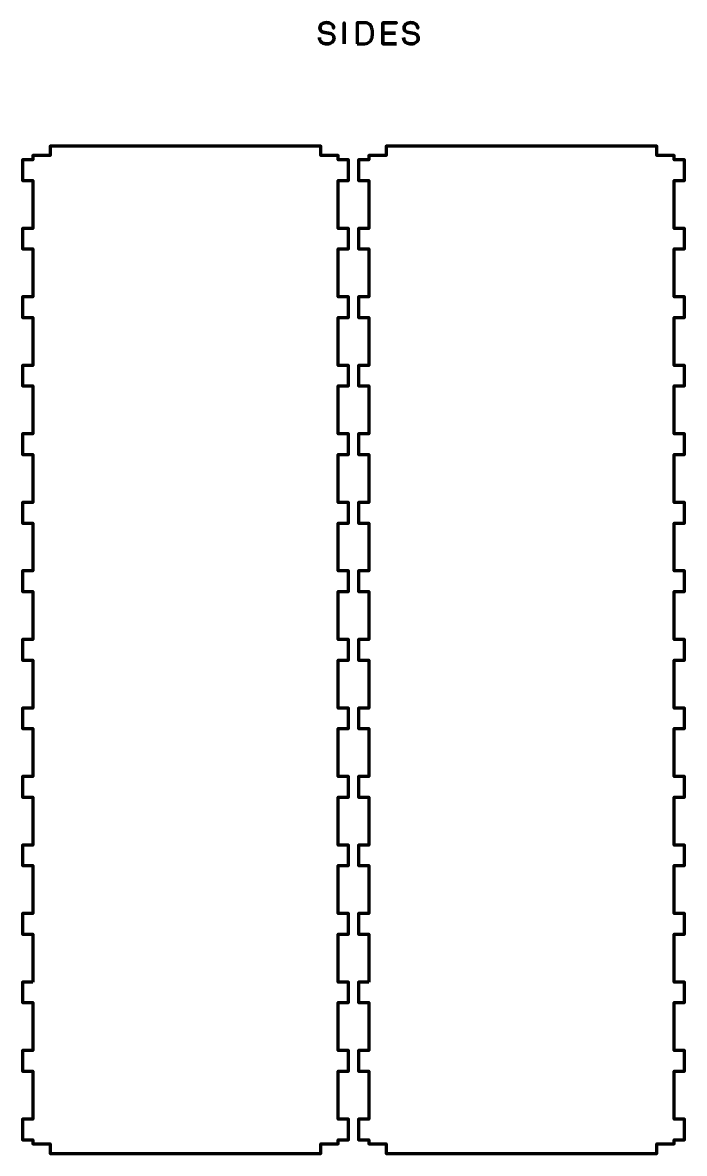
# Model space of a CAD drawing. Header units: centimetres. Extents: x -70 to 70, y -17 to 17.
# Drawn here: x -1.5 to 17.8, y -16.03 to 16.97 of the extents above; entities that cross this region are included whole.
import ezdxf

# ---------------------------------------------------------------- set-up
doc = ezdxf.new("R2010")
doc.units = ezdxf.units.CM
doc.header["$MEASUREMENT"] = 0
doc.layers.add('Layer 1', color=7, linetype='Continuous')

msp = doc.modelspace()

# ---------------------------------------------------------------- linework, layer by layer
at = {"layer": 'Layer 1', "color": 30, "lineweight": 70}
for points, knots in [([(7.15593, 16.5406), (7.15621, 16.50688), (7.16214, 16.47795), (7.17399, 16.45382), (7.17399, 16.45382), (7.1857, 16.42983), (7.20207, 16.41022), (7.22268, 16.39498), (7.22268, 16.39498), (7.24342, 16.37988), (7.26727, 16.36873), (7.29422, 16.36153), (7.29422, 16.36153), (7.32103, 16.35448), (7.34982, 16.35095), (7.3803, 16.35095), (7.3803, 16.35095), (7.41106, 16.35109), (7.43872, 16.35561), (7.46341, 16.36421), (7.46341, 16.36421), (7.48797, 16.37282), (7.50899, 16.38439), (7.52663, 16.39893), (7.52663, 16.39893), (7.54413, 16.41346), (7.55768, 16.42969), (7.56727, 16.44775), (7.56727, 16.44775), (7.57687, 16.46581), (7.58195, 16.4843), (7.58265, 16.50335), (7.58265, 16.50335), (7.5835, 16.52833), (7.57983, 16.55119), (7.57179, 16.57179), (7.57179, 16.57179), (7.56374, 16.59239), (7.55133, 16.60961), (7.53453, 16.62372), (7.53453, 16.62372), (7.51788, 16.63783), (7.49686, 16.64771), (7.47174, 16.65321), (7.47174, 16.65321), (7.47174, 16.65321), (7.2643, 16.69808), (7.2643, 16.69808), (7.2643, 16.69808), (7.24483, 16.70218), (7.22804, 16.70909), (7.21421, 16.71869), (7.21421, 16.71869), (7.20038, 16.72842), (7.18966, 16.74183), (7.18232, 16.75904), (7.18232, 16.75904), (7.17498, 16.77612), (7.17117, 16.79785), (7.17117, 16.82424), (7.17117, 16.82424), (7.17117, 16.84428), (7.17526, 16.86319), (7.18359, 16.88097), (7.18359, 16.88097), (7.19177, 16.89875), (7.20391, 16.91441), (7.21985, 16.92824), (7.21985, 16.92824), (7.2358, 16.94193), (7.25556, 16.95265), (7.27898, 16.96041), (7.27898, 16.96041), (7.30255, 16.96831), (7.3295, 16.97226), (7.35998, 16.97241), (7.35998, 16.97241), (7.3906, 16.97241), (7.41868, 16.96888), (7.44436, 16.96182), (7.44436, 16.96182), (7.4699, 16.95477), (7.49206, 16.94461), (7.51069, 16.93106), (7.51069, 16.93106), (7.52931, 16.91751), (7.54371, 16.90086), (7.55358, 16.88139), (7.55358, 16.88139), (7.56346, 16.86177), (7.56812, 16.83934), (7.56741, 16.81408), (7.56741, 16.81408), (7.56812, 16.83934), (7.56346, 16.86177), (7.55358, 16.88139), (7.55358, 16.88139), (7.54371, 16.90086), (7.52931, 16.91751), (7.51069, 16.93106), (7.51069, 16.93106), (7.49206, 16.94461), (7.4699, 16.95477), (7.44436, 16.96182), (7.44436, 16.96182), (7.41868, 16.96888), (7.3906, 16.97241), (7.35998, 16.97241), (7.35998, 16.97241), (7.3295, 16.97226), (7.30255, 16.96831), (7.27898, 16.96041), (7.27898, 16.96041), (7.25556, 16.95265), (7.2358, 16.94193), (7.21985, 16.92824), (7.21985, 16.92824), (7.20391, 16.91441), (7.19177, 16.89875), (7.18359, 16.88097), (7.18359, 16.88097), (7.17526, 16.86319), (7.17117, 16.84428), (7.17117, 16.82424), (7.17117, 16.82424), (7.17117, 16.79785), (7.17484, 16.77612), (7.18189, 16.75919), (7.18189, 16.75919), (7.18909, 16.74211), (7.19967, 16.72885), (7.2135, 16.71911), (7.2135, 16.71911), (7.22733, 16.70951), (7.24427, 16.70246), (7.2643, 16.69808), (7.2643, 16.69808), (7.2643, 16.69808), (7.47174, 16.65321), (7.47174, 16.65321), (7.47174, 16.65321), (7.49742, 16.64771), (7.51859, 16.63783), (7.53524, 16.62372), (7.53524, 16.62372), (7.55203, 16.60961), (7.56431, 16.59239), (7.57221, 16.57179), (7.57221, 16.57179), (7.57997, 16.55119), (7.5835, 16.52833), (7.58265, 16.50335), (7.58265, 16.50335), (7.58195, 16.4843), (7.57687, 16.46581), (7.56727, 16.44775), (7.56727, 16.44775), (7.55768, 16.42969), (7.54413, 16.41346), (7.52663, 16.39893), (7.52663, 16.39893), (7.50899, 16.38439), (7.48797, 16.37282), (7.46341, 16.36421), (7.46341, 16.36421), (7.43872, 16.35561), (7.41106, 16.35109), (7.3803, 16.35095), (7.3803, 16.35095), (7.34982, 16.35095), (7.32103, 16.35448), (7.29422, 16.36153), (7.29422, 16.36153), (7.26727, 16.36873), (7.24342, 16.37988), (7.22268, 16.39498), (7.22268, 16.39498), (7.20207, 16.41022), (7.1857, 16.42983), (7.17399, 16.45382), (7.17399, 16.45382), (7.16214, 16.47795), (7.15621, 16.50688), (7.15593, 16.5406)], [0, 0, 0, 0, 0.02173913, 0.02173913, 0.02173913, 0.02173913, 0.04347826, 0.04347826, 0.04347826, 0.04347826, 0.06521739, 0.06521739, 0.06521739, 0.06521739, 0.08695652, 0.08695652, 0.08695652, 0.08695652, 0.10869565, 0.10869565, 0.10869565, 0.10869565, 0.13043478, 0.13043478, 0.13043478, 0.13043478, 0.15217391, 0.15217391, 0.15217391, 0.15217391, 0.17391304, 0.17391304, 0.17391304, 0.17391304, 0.19565217, 0.19565217, 0.19565217, 0.19565217, 0.2173913, 0.2173913, 0.2173913, 0.2173913, 0.23913043, 0.23913043, 0.23913043, 0.23913043, 0.26086957, 0.26086957, 0.26086957, 0.26086957, 0.2826087, 0.2826087, 0.2826087, 0.2826087, 0.30434783, 0.30434783, 0.30434783, 0.30434783, 0.32608696, 0.32608696, 0.32608696, 0.32608696, 0.34782609, 0.34782609, 0.34782609, 0.34782609, 0.36956522, 0.36956522, 0.36956522, 0.36956522, 0.39130435, 0.39130435, 0.39130435, 0.39130435, 0.41304348, 0.41304348, 0.41304348, 0.41304348, 0.43478261, 0.43478261, 0.43478261, 0.43478261, 0.45652174, 0.45652174, 0.45652174, 0.45652174, 0.47826087, 0.47826087, 0.47826087, 0.47826087, 0.5, 0.5, 0.5, 0.5, 0.52173913, 0.52173913, 0.52173913, 0.52173913, 0.54347826, 0.54347826, 0.54347826, 0.54347826, 0.56521739, 0.56521739, 0.56521739, 0.56521739, 0.58695652, 0.58695652, 0.58695652, 0.58695652, 0.60869565, 0.60869565, 0.60869565, 0.60869565, 0.63043478, 0.63043478, 0.63043478, 0.63043478, 0.65217391, 0.65217391, 0.65217391, 0.65217391, 0.67391304, 0.67391304, 0.67391304, 0.67391304, 0.69565217, 0.69565217, 0.69565217, 0.69565217, 0.7173913, 0.7173913, 0.7173913, 0.7173913, 0.73913043, 0.73913043, 0.73913043, 0.73913043, 0.76086957, 0.76086957, 0.76086957, 0.76086957, 0.7826087, 0.7826087, 0.7826087, 0.7826087, 0.80434783, 0.80434783, 0.80434783, 0.80434783, 0.82608696, 0.82608696, 0.82608696, 0.82608696, 0.84782609, 0.84782609, 0.84782609, 0.84782609, 0.86956522, 0.86956522, 0.86956522, 0.86956522, 0.89130435, 0.89130435, 0.89130435, 0.89130435, 0.91304348, 0.91304348, 0.91304348, 0.91304348, 0.93478261, 0.93478261, 0.93478261, 0.93478261, 0.95652174, 0.95652174, 0.95652174, 0.95652174, 0.97826087, 0.97826087, 0.97826087, 0.97826087, 1, 1, 1, 1]), ([(7.87983, 16.35603), (7.87983, 16.35603), (7.87983, 16.96648), (7.87983, 16.96648), (7.87983, 16.96648), (7.87983, 16.96648), (7.87983, 16.35603), (7.87983, 16.35603)], [0, 0, 0, 0, 0.5, 0.5, 0.5, 0.5, 1, 1, 1, 1]), ([(8.25321, 16.35603), (8.25321, 16.35603), (8.25321, 16.96648), (8.25321, 16.96648), (8.25321, 16.96648), (8.25321, 16.96648), (8.47334, 16.96648), (8.47334, 16.96648), (8.47334, 16.96648), (8.50679, 16.96634), (8.53572, 16.96196), (8.56013, 16.95336), (8.56013, 16.95336), (8.5844, 16.94475), (8.605, 16.93289), (8.62165, 16.91794), (8.62165, 16.91794), (8.63845, 16.90284), (8.65199, 16.88548), (8.66258, 16.86601), (8.66258, 16.86601), (8.67316, 16.84639), (8.68134, 16.82551), (8.68713, 16.80335), (8.68713, 16.80335), (8.69291, 16.78134), (8.69701, 16.7589), (8.69955, 16.73618), (8.69955, 16.73618), (8.70209, 16.71347), (8.70378, 16.69145), (8.70449, 16.67014), (8.70449, 16.67014), (8.70547, 16.64884), (8.70477, 16.6264), (8.70251, 16.60283), (8.70251, 16.60283), (8.70025, 16.57927), (8.69602, 16.5557), (8.68967, 16.53228), (8.68967, 16.53228), (8.68346, 16.50885), (8.67457, 16.48656), (8.66314, 16.46553), (8.66314, 16.46553), (8.65185, 16.44437), (8.63746, 16.4256), (8.62024, 16.40923), (8.62024, 16.40923), (8.60289, 16.39286), (8.58214, 16.37988), (8.55787, 16.37042), (8.55787, 16.37042), (8.5336, 16.36097), (8.50538, 16.35617), (8.47334, 16.35603), (8.47334, 16.35603), (8.47334, 16.35603), (8.25321, 16.35603), (8.25321, 16.35603)], [0, 0, 0, 0, 0.06666667, 0.06666667, 0.06666667, 0.06666667, 0.13333333, 0.13333333, 0.13333333, 0.13333333, 0.2, 0.2, 0.2, 0.2, 0.26666667, 0.26666667, 0.26666667, 0.26666667, 0.33333333, 0.33333333, 0.33333333, 0.33333333, 0.4, 0.4, 0.4, 0.4, 0.46666667, 0.46666667, 0.46666667, 0.46666667, 0.53333333, 0.53333333, 0.53333333, 0.53333333, 0.6, 0.6, 0.6, 0.6, 0.66666667, 0.66666667, 0.66666667, 0.66666667, 0.73333333, 0.73333333, 0.73333333, 0.73333333, 0.8, 0.8, 0.8, 0.8, 0.86666667, 0.86666667, 0.86666667, 0.86666667, 0.93333333, 0.93333333, 0.93333333, 0.93333333, 1, 1, 1, 1]), ([(8.25321, 16.35603), (8.25321, 16.35603), (8.25321, 16.96648), (8.25321, 16.96648), (8.25321, 16.96648), (8.25321, 16.96648), (8.47334, 16.96648), (8.47334, 16.96648), (8.47334, 16.96648), (8.50679, 16.96634), (8.53572, 16.96196), (8.56013, 16.95336), (8.56013, 16.95336), (8.5844, 16.94475), (8.605, 16.93289), (8.62165, 16.91794), (8.62165, 16.91794), (8.63845, 16.90284), (8.65199, 16.88548), (8.66258, 16.86601), (8.66258, 16.86601), (8.67316, 16.84639), (8.68134, 16.82551), (8.68713, 16.80335), (8.68713, 16.80335), (8.69291, 16.78134), (8.69701, 16.7589), (8.69955, 16.73618), (8.69955, 16.73618), (8.70209, 16.71347), (8.70378, 16.69145), (8.70449, 16.67014), (8.70449, 16.67014), (8.70547, 16.64884), (8.70477, 16.6264), (8.70251, 16.60283), (8.70251, 16.60283), (8.70025, 16.57927), (8.69602, 16.5557), (8.68967, 16.53228), (8.68967, 16.53228), (8.68346, 16.50885), (8.67457, 16.48656), (8.66314, 16.46553), (8.66314, 16.46553), (8.65185, 16.44437), (8.63746, 16.4256), (8.62024, 16.40923), (8.62024, 16.40923), (8.60289, 16.39286), (8.58214, 16.37988), (8.55787, 16.37042), (8.55787, 16.37042), (8.5336, 16.36097), (8.50538, 16.35617), (8.47334, 16.35603), (8.47334, 16.35603), (8.47334, 16.35603), (8.25321, 16.35603), (8.25321, 16.35603)], [0, 0, 0, 0, 0.06666667, 0.06666667, 0.06666667, 0.06666667, 0.13333333, 0.13333333, 0.13333333, 0.13333333, 0.2, 0.2, 0.2, 0.2, 0.26666667, 0.26666667, 0.26666667, 0.26666667, 0.33333333, 0.33333333, 0.33333333, 0.33333333, 0.4, 0.4, 0.4, 0.4, 0.46666667, 0.46666667, 0.46666667, 0.46666667, 0.53333333, 0.53333333, 0.53333333, 0.53333333, 0.6, 0.6, 0.6, 0.6, 0.66666667, 0.66666667, 0.66666667, 0.66666667, 0.73333333, 0.73333333, 0.73333333, 0.73333333, 0.8, 0.8, 0.8, 0.8, 0.86666667, 0.86666667, 0.86666667, 0.86666667, 0.93333333, 0.93333333, 0.93333333, 0.93333333, 1, 1, 1, 1]), ([(9.40468, 16.35603), (9.40468, 16.35603), (9.01013, 16.35603), (9.01013, 16.35603), (9.01013, 16.35603), (9.01013, 16.35603), (9.01013, 16.96309), (9.01013, 16.96309), (9.01013, 16.96309), (9.01013, 16.96309), (9.40468, 16.96309), (9.40468, 16.96309), (9.40468, 16.96309), (9.40468, 16.96309), (9.01013, 16.96309), (9.01013, 16.96309), (9.01013, 16.96309), (9.01013, 16.96309), (9.01013, 16.35603), (9.01013, 16.35603), (9.01013, 16.35603), (9.01013, 16.35603), (9.40468, 16.35603), (9.40468, 16.35603)], [0, 0, 0, 0, 0.16666667, 0.16666667, 0.16666667, 0.16666667, 0.33333333, 0.33333333, 0.33333333, 0.33333333, 0.5, 0.5, 0.5, 0.5, 0.66666667, 0.66666667, 0.66666667, 0.66666667, 0.83333333, 0.83333333, 0.83333333, 0.83333333, 1, 1, 1, 1]), ([(9.61127, 16.5406), (9.61155, 16.50688), (9.61748, 16.47795), (9.62933, 16.45382), (9.62933, 16.45382), (9.64104, 16.42983), (9.65741, 16.41022), (9.67802, 16.39498), (9.67802, 16.39498), (9.69876, 16.37988), (9.72261, 16.36873), (9.74956, 16.36153), (9.74956, 16.36153), (9.77637, 16.35448), (9.80516, 16.35095), (9.83564, 16.35095), (9.83564, 16.35095), (9.8664, 16.35109), (9.89406, 16.35561), (9.91875, 16.36421), (9.91875, 16.36421), (9.94331, 16.37282), (9.96433, 16.38439), (9.98197, 16.39893), (9.98197, 16.39893), (9.99947, 16.41346), (10.01302, 16.42969), (10.02261, 16.44775), (10.02261, 16.44775), (10.03221, 16.46581), (10.03729, 16.4843), (10.03799, 16.50335), (10.03799, 16.50335), (10.03884, 16.52833), (10.03517, 16.55119), (10.02713, 16.57179), (10.02713, 16.57179), (10.01908, 16.59239), (10.00667, 16.60961), (9.98987, 16.62372), (9.98987, 16.62372), (9.97322, 16.63783), (9.9522, 16.64771), (9.92708, 16.65321), (9.92708, 16.65321), (9.92708, 16.65321), (9.71964, 16.69808), (9.71964, 16.69808), (9.71964, 16.69808), (9.70017, 16.70218), (9.68338, 16.70909), (9.66955, 16.71869), (9.66955, 16.71869), (9.65572, 16.72842), (9.645, 16.74183), (9.63766, 16.75904), (9.63766, 16.75904), (9.63032, 16.77612), (9.62651, 16.79785), (9.62651, 16.82424), (9.62651, 16.82424), (9.62651, 16.84428), (9.6306, 16.86319), (9.63893, 16.88097), (9.63893, 16.88097), (9.64711, 16.89875), (9.65925, 16.91441), (9.67519, 16.92824), (9.67519, 16.92824), (9.69114, 16.94193), (9.7109, 16.95265), (9.73432, 16.96041), (9.73432, 16.96041), (9.75789, 16.96831), (9.78484, 16.97226), (9.81532, 16.97241), (9.81532, 16.97241), (9.84594, 16.97241), (9.87402, 16.96888), (9.8997, 16.96182), (9.8997, 16.96182), (9.92524, 16.95477), (9.9474, 16.94461), (9.96603, 16.93106), (9.96603, 16.93106), (9.98465, 16.91751), (9.99905, 16.90086), (10.00892, 16.88139), (10.00892, 16.88139), (10.0188, 16.86177), (10.02346, 16.83934), (10.02275, 16.81408), (10.02275, 16.81408), (10.02346, 16.83934), (10.0188, 16.86177), (10.00892, 16.88139), (10.00892, 16.88139), (9.99905, 16.90086), (9.98465, 16.91751), (9.96603, 16.93106), (9.96603, 16.93106), (9.9474, 16.94461), (9.92524, 16.95477), (9.8997, 16.96182), (9.8997, 16.96182), (9.87402, 16.96888), (9.84594, 16.97241), (9.81532, 16.97241), (9.81532, 16.97241), (9.78484, 16.97226), (9.75789, 16.96831), (9.73432, 16.96041), (9.73432, 16.96041), (9.7109, 16.95265), (9.69114, 16.94193), (9.67519, 16.92824), (9.67519, 16.92824), (9.65925, 16.91441), (9.64711, 16.89875), (9.63893, 16.88097), (9.63893, 16.88097), (9.6306, 16.86319), (9.62651, 16.84428), (9.62651, 16.82424), (9.62651, 16.82424), (9.62651, 16.79785), (9.63018, 16.77612), (9.63723, 16.75919), (9.63723, 16.75919), (9.64443, 16.74211), (9.65501, 16.72885), (9.66884, 16.71911), (9.66884, 16.71911), (9.68267, 16.70951), (9.69961, 16.70246), (9.71964, 16.69808), (9.71964, 16.69808), (9.71964, 16.69808), (9.92708, 16.65321), (9.92708, 16.65321), (9.92708, 16.65321), (9.95276, 16.64771), (9.97393, 16.63783), (9.99058, 16.62372), (9.99058, 16.62372), (10.00737, 16.60961), (10.01965, 16.59239), (10.02755, 16.57179), (10.02755, 16.57179), (10.03531, 16.55119), (10.03884, 16.52833), (10.03799, 16.50335), (10.03799, 16.50335), (10.03729, 16.4843), (10.03221, 16.46581), (10.02261, 16.44775), (10.02261, 16.44775), (10.01302, 16.42969), (9.99947, 16.41346), (9.98197, 16.39893), (9.98197, 16.39893), (9.96433, 16.38439), (9.94331, 16.37282), (9.91875, 16.36421), (9.91875, 16.36421), (9.89406, 16.35561), (9.8664, 16.35109), (9.83564, 16.35095), (9.83564, 16.35095), (9.80516, 16.35095), (9.77637, 16.35448), (9.74956, 16.36153), (9.74956, 16.36153), (9.72261, 16.36873), (9.69876, 16.37988), (9.67802, 16.39498), (9.67802, 16.39498), (9.65741, 16.41022), (9.64104, 16.42983), (9.62933, 16.45382), (9.62933, 16.45382), (9.61748, 16.47795), (9.61155, 16.50688), (9.61127, 16.5406)], [0, 0, 0, 0, 0.02173913, 0.02173913, 0.02173913, 0.02173913, 0.04347826, 0.04347826, 0.04347826, 0.04347826, 0.06521739, 0.06521739, 0.06521739, 0.06521739, 0.08695652, 0.08695652, 0.08695652, 0.08695652, 0.10869565, 0.10869565, 0.10869565, 0.10869565, 0.13043478, 0.13043478, 0.13043478, 0.13043478, 0.15217391, 0.15217391, 0.15217391, 0.15217391, 0.17391304, 0.17391304, 0.17391304, 0.17391304, 0.19565217, 0.19565217, 0.19565217, 0.19565217, 0.2173913, 0.2173913, 0.2173913, 0.2173913, 0.23913043, 0.23913043, 0.23913043, 0.23913043, 0.26086957, 0.26086957, 0.26086957, 0.26086957, 0.2826087, 0.2826087, 0.2826087, 0.2826087, 0.30434783, 0.30434783, 0.30434783, 0.30434783, 0.32608696, 0.32608696, 0.32608696, 0.32608696, 0.34782609, 0.34782609, 0.34782609, 0.34782609, 0.36956522, 0.36956522, 0.36956522, 0.36956522, 0.39130435, 0.39130435, 0.39130435, 0.39130435, 0.41304348, 0.41304348, 0.41304348, 0.41304348, 0.43478261, 0.43478261, 0.43478261, 0.43478261, 0.45652174, 0.45652174, 0.45652174, 0.45652174, 0.47826087, 0.47826087, 0.47826087, 0.47826087, 0.5, 0.5, 0.5, 0.5, 0.52173913, 0.52173913, 0.52173913, 0.52173913, 0.54347826, 0.54347826, 0.54347826, 0.54347826, 0.56521739, 0.56521739, 0.56521739, 0.56521739, 0.58695652, 0.58695652, 0.58695652, 0.58695652, 0.60869565, 0.60869565, 0.60869565, 0.60869565, 0.63043478, 0.63043478, 0.63043478, 0.63043478, 0.65217391, 0.65217391, 0.65217391, 0.65217391, 0.67391304, 0.67391304, 0.67391304, 0.67391304, 0.69565217, 0.69565217, 0.69565217, 0.69565217, 0.7173913, 0.7173913, 0.7173913, 0.7173913, 0.73913043, 0.73913043, 0.73913043, 0.73913043, 0.76086957, 0.76086957, 0.76086957, 0.76086957, 0.7826087, 0.7826087, 0.7826087, 0.7826087, 0.80434783, 0.80434783, 0.80434783, 0.80434783, 0.82608696, 0.82608696, 0.82608696, 0.82608696, 0.84782609, 0.84782609, 0.84782609, 0.84782609, 0.86956522, 0.86956522, 0.86956522, 0.86956522, 0.89130435, 0.89130435, 0.89130435, 0.89130435, 0.91304348, 0.91304348, 0.91304348, 0.91304348, 0.93478261, 0.93478261, 0.93478261, 0.93478261, 0.95652174, 0.95652174, 0.95652174, 0.95652174, 0.97826087, 0.97826087, 0.97826087, 0.97826087, 1, 1, 1, 1]), ([(9.37081, 16.66845), (9.37081, 16.66845), (9.01013, 16.66845), (9.01013, 16.66845), (9.01013, 16.66845), (9.01013, 16.66845), (9.37081, 16.66845), (9.37081, 16.66845)], [0, 0, 0, 0, 0.5, 0.5, 0.5, 0.5, 1, 1, 1, 1])]:
    msp.add_open_spline(points, degree=3, knots=knots, dxfattribs=at)
at = {"layer": 'Layer 1', "color": 250, "lineweight": 70}
for points in [[(-1.19993, -11.03318), (-1.19993, -11.03318), (-1.19993, -9.63322), (-1.19993, -9.63322), (-1.19993, -9.63322), (-1.19993, -9.63322), (-1.49993, -9.63322), (-1.49993, -9.63322), (-1.49993, -9.63322), (-1.49993, -9.63322), (-1.49993, -9.03321), (-1.49993, -9.03321), (-1.49993, -9.03321), (-1.49993, -9.03321), (-1.19993, -9.03318), (-1.19993, -9.03318), (-1.19993, -9.03318), (-1.19993, -9.03318), (-1.19993, -7.63322), (-1.19993, -7.63322), (-1.19993, -7.63322), (-1.19993, -7.63322), (-1.49993, -7.63322), (-1.49993, -7.63322), (-1.49993, -7.63322), (-1.49993, -7.63322), (-1.49993, -7.03321), (-1.49993, -7.03321), (-1.49993, -7.03321), (-1.49993, -7.03321), (-1.19993, -7.03318), (-1.19993, -7.03318), (-1.19993, -7.03318), (-1.19993, -7.03318), (-1.19993, -5.63322), (-1.19993, -5.63322), (-1.19993, -5.63322), (-1.19993, -5.63322), (-1.49993, -5.63322), (-1.49993, -5.63322), (-1.49993, -5.63322), (-1.49993, -5.63322), (-1.49993, -5.03321), (-1.49993, -5.03321), (-1.49993, -5.03321), (-1.49993, -5.03321), (-1.19993, -5.03318), (-1.19993, -5.03318), (-1.19993, -5.03318), (-1.19993, -5.03318), (-1.19993, -3.63322), (-1.19993, -3.63322), (-1.19993, -3.63322), (-1.19993, -3.63322), (-1.49993, -3.63322), (-1.49993, -3.63322), (-1.49993, -3.63322), (-1.49993, -3.63322), (-1.49993, -3.03321), (-1.49993, -3.03321), (-1.49993, -3.03321), (-1.49993, -3.03321), (-1.19993, -3.03318), (-1.19993, -3.03318), (-1.19993, -3.03318), (-1.19993, -3.03318), (-1.19993, -1.63322), (-1.19993, -1.63322), (-1.19993, -1.63322), (-1.19993, -1.63322), (-1.49993, -1.63322), (-1.49993, -1.63322), (-1.49993, -1.63322), (-1.49993, -1.63322), (-1.49993, -1.03321), (-1.49993, -1.03321), (-1.49993, -1.03321), (-1.49993, -1.03321), (-1.19993, -1.03318), (-1.19993, -1.03318), (-1.19993, -1.03318), (-1.19993, -1.03318), (-1.19993, 0.36678), (-1.19993, 0.36678), (-1.19993, 0.36678), (-1.19993, 0.36678), (-1.49993, 0.36678), (-1.49993, 0.36678), (-1.49993, 0.36678), (-1.49993, 0.36678), (-1.49993, 0.96679), (-1.49993, 0.96679), (-1.49993, 0.96679), (-1.49993, 0.96679), (-1.19993, 0.96682), (-1.19993, 0.96682), (-1.19993, 0.96682), (-1.19993, 0.96682), (-1.19993, 2.36678), (-1.19993, 2.36678), (-1.19993, 2.36678), (-1.19993, 2.36678), (-1.49993, 2.36678), (-1.49993, 2.36678), (-1.49993, 2.36678), (-1.49993, 2.36678), (-1.49993, 2.96679), (-1.49993, 2.96679), (-1.49993, 2.96679), (-1.49993, 2.96679), (-1.19993, 2.96682), (-1.19993, 2.96682), (-1.19993, 2.96682), (-1.19993, 2.96682), (-1.19993, 4.36678), (-1.19993, 4.36678), (-1.19993, 4.36678), (-1.19993, 4.36678), (-1.49993, 4.36678), (-1.49993, 4.36678), (-1.49993, 4.36678), (-1.49993, 4.36678), (-1.49993, 4.96679), (-1.49993, 4.96679), (-1.49993, 4.96679), (-1.49993, 4.96679), (-1.19993, 4.96682), (-1.19993, 4.96682), (-1.19993, 4.96682), (-1.19993, 4.96682), (-1.19993, 6.36678), (-1.19993, 6.36678), (-1.19993, 6.36678), (-1.19993, 6.36678), (-1.49993, 6.36678), (-1.49993, 6.36678), (-1.49993, 6.36678), (-1.49993, 6.36678), (-1.49993, 6.96679), (-1.49993, 6.96679), (-1.49993, 6.96679), (-1.49993, 6.96679), (-1.19993, 6.96682), (-1.19993, 6.96682), (-1.19993, 6.96682), (-1.19993, 6.96682), (-1.19993, 8.36678), (-1.19993, 8.36678), (-1.19993, 8.36678), (-1.19993, 8.36678), (-1.49993, 8.36678), (-1.49993, 8.36678), (-1.49993, 8.36678), (-1.49993, 8.36678), (-1.49993, 8.96679), (-1.49993, 8.96679), (-1.49993, 8.96679), (-1.49993, 8.96679), (-1.19993, 8.96682), (-1.19993, 8.96682), (-1.19993, 8.96682), (-1.19993, 8.96682), (-1.19993, 10.36678), (-1.19993, 10.36678), (-1.19993, 10.36678), (-1.19993, 10.36678), (-1.49993, 10.36678), (-1.49993, 10.36678), (-1.49993, 10.36678), (-1.49993, 10.36678), (-1.49993, 10.96679), (-1.49993, 10.96679), (-1.49993, 10.96679), (-1.49993, 10.96679), (-1.19993, 10.96679), (-1.19993, 10.96679), (-1.19993, 10.96679), (-1.19993, 10.96679), (-1.19993, 12.36675), (-1.19993, 12.36675), (-1.19993, 12.36675), (-1.19993, 12.36675), (-1.49993, 12.36675), (-1.49993, 12.36675), (-1.49993, 12.36675), (-1.49993, 12.36675), (-1.49993, 12.96675), (-1.49993, 12.96675), (-1.49993, 12.96675), (-1.49993, 12.96675), (-1.19993, 12.96675), (-1.19993, 12.96675), (-1.19993, 12.96675), (-1.19993, 12.96675), (-1.19985, 13.08942), (-1.19985, 13.08942), (-1.19985, 13.08942), (-1.19985, 13.08942), (-0.69987, 13.08942), (-0.69987, 13.08942), (-0.69987, 13.08942), (-0.69987, 13.08942), (-0.69987, 13.36676), (-0.69987, 13.36676), (-0.69987, 13.36676), (-0.69987, 13.36676), (7.20007, 13.36676), (7.20007, 13.36676), (7.20007, 13.36676), (7.20007, 13.36676), (7.20007, 13.08942), (7.20007, 13.08942), (7.20007, 13.08942), (7.20007, 13.08942), (7.70005, 13.08942), (7.70005, 13.08942), (7.70005, 13.08942), (7.70005, 13.08942), (7.70013, 12.96675), (7.70013, 12.96675), (7.70013, 12.96675), (7.70013, 12.96675), (8.00013, 12.96675), (8.00013, 12.96675), (8.00013, 12.96675), (8.00013, 12.96675), (8.00013, 12.36675), (8.00013, 12.36675), (8.00013, 12.36675), (8.00013, 12.36675), (7.70013, 12.36675), (7.70013, 12.36675), (7.70013, 12.36675), (7.70013, 12.36675), (7.70013, 10.96679), (7.70013, 10.96679), (7.70013, 10.96679), (7.70013, 10.96679), (8.00013, 10.96679), (8.00013, 10.96679), (8.00013, 10.96679), (8.00013, 10.96679), (8.00013, 10.36678), (8.00013, 10.36678), (8.00013, 10.36678), (8.00013, 10.36678), (7.70013, 10.36678), (7.70013, 10.36678), (7.70013, 10.36678), (7.70013, 10.36678), (7.70013, 8.96682), (7.70013, 8.96682), (7.70013, 8.96682), (7.70013, 8.96682), (8.00013, 8.96679), (8.00013, 8.96679), (8.00013, 8.96679), (8.00013, 8.96679), (8.00013, 8.36678), (8.00013, 8.36678), (8.00013, 8.36678), (8.00013, 8.36678), (7.70013, 8.36678), (7.70013, 8.36678), (7.70013, 8.36678), (7.70013, 8.36678), (7.70013, 6.96682), (7.70013, 6.96682), (7.70013, 6.96682), (7.70013, 6.96682), (8.00013, 6.96679), (8.00013, 6.96679), (8.00013, 6.96679), (8.00013, 6.96679), (8.00013, 6.36678), (8.00013, 6.36678), (8.00013, 6.36678), (8.00013, 6.36678), (7.70013, 6.36678), (7.70013, 6.36678), (7.70013, 6.36678), (7.70013, 6.36678), (7.70013, 4.96682), (7.70013, 4.96682), (7.70013, 4.96682), (7.70013, 4.96682), (8.00013, 4.96679), (8.00013, 4.96679), (8.00013, 4.96679), (8.00013, 4.96679), (8.00013, 4.36678), (8.00013, 4.36678), (8.00013, 4.36678), (8.00013, 4.36678), (7.70013, 4.36678), (7.70013, 4.36678), (7.70013, 4.36678), (7.70013, 4.36678), (7.70013, 2.96682), (7.70013, 2.96682), (7.70013, 2.96682), (7.70013, 2.96682), (8.00013, 2.96679), (8.00013, 2.96679), (8.00013, 2.96679), (8.00013, 2.96679), (8.00013, 2.36678), (8.00013, 2.36678), (8.00013, 2.36678), (8.00013, 2.36678), (7.70013, 2.36678), (7.70013, 2.36678), (7.70013, 2.36678), (7.70013, 2.36678), (7.70013, 0.96682), (7.70013, 0.96682), (7.70013, 0.96682), (7.70013, 0.96682), (8.00013, 0.96679), (8.00013, 0.96679), (8.00013, 0.96679), (8.00013, 0.96679), (8.00013, 0.36678), (8.00013, 0.36678), (8.00013, 0.36678), (8.00013, 0.36678), (7.70013, 0.36678), (7.70013, 0.36678), (7.70013, 0.36678), (7.70013, 0.36678), (7.70013, -1.03318), (7.70013, -1.03318), (7.70013, -1.03318), (7.70013, -1.03318), (8.00013, -1.03321), (8.00013, -1.03321), (8.00013, -1.03321), (8.00013, -1.03321), (8.00013, -1.63322), (8.00013, -1.63322), (8.00013, -1.63322), (8.00013, -1.63322), (7.70013, -1.63322), (7.70013, -1.63322), (7.70013, -1.63322), (7.70013, -1.63322), (7.70013, -3.03318), (7.70013, -3.03318), (7.70013, -3.03318), (7.70013, -3.03318), (8.00013, -3.03321), (8.00013, -3.03321), (8.00013, -3.03321), (8.00013, -3.03321), (8.00013, -3.63322), (8.00013, -3.63322), (8.00013, -3.63322), (8.00013, -3.63322), (7.70013, -3.63322), (7.70013, -3.63322), (7.70013, -3.63322), (7.70013, -3.63322), (7.70013, -5.03318), (7.70013, -5.03318), (7.70013, -5.03318), (7.70013, -5.03318), (8.00013, -5.03321), (8.00013, -5.03321), (8.00013, -5.03321), (8.00013, -5.03321), (8.00013, -5.63322), (8.00013, -5.63322), (8.00013, -5.63322), (8.00013, -5.63322), (7.70013, -5.63322), (7.70013, -5.63322), (7.70013, -5.63322), (7.70013, -5.63322), (7.70013, -7.03318), (7.70013, -7.03318), (7.70013, -7.03318), (7.70013, -7.03318), (8.00013, -7.03321), (8.00013, -7.03321), (8.00013, -7.03321), (8.00013, -7.03321), (8.00013, -7.63322), (8.00013, -7.63322), (8.00013, -7.63322), (8.00013, -7.63322), (7.70013, -7.63322), (7.70013, -7.63322), (7.70013, -7.63322), (7.70013, -7.63322), (7.70013, -9.03318), (7.70013, -9.03318), (7.70013, -9.03318), (7.70013, -9.03318), (8.00013, -9.03321), (8.00013, -9.03321), (8.00013, -9.03321), (8.00013, -9.03321), (8.00013, -9.63322), (8.00013, -9.63322), (8.00013, -9.63322), (8.00013, -9.63322), (7.70013, -9.63322), (7.70013, -9.63322), (7.70013, -9.63322), (7.70013, -9.63322), (7.70013, -11.03318), (7.70013, -11.03318), (7.70013, -11.03318), (7.70013, -11.03318), (8.00013, -11.03321), (8.00013, -11.03321), (8.00013, -11.03321), (8.00013, -11.03321), (8.00013, -11.63322), (8.00013, -11.63322), (8.00013, -11.63322), (8.00013, -11.63322), (7.70013, -11.63322), (7.70013, -11.63322), (7.70013, -11.63322), (7.70013, -11.63322), (7.70013, -13.03318), (7.70013, -13.03318), (7.70013, -13.03318), (7.70013, -13.03318), (8.00013, -13.03321), (8.00013, -13.03321), (8.00013, -13.03321), (8.00013, -13.03321), (8.00013, -13.63322), (8.00013, -13.63322), (8.00013, -13.63322), (8.00013, -13.63322), (7.70013, -13.63322), (7.70013, -13.63322), (7.70013, -13.63322), (7.70013, -13.63322), (7.70013, -15.03318), (7.70013, -15.03318), (7.70013, -15.03318), (7.70013, -15.03318), (8.00013, -15.03321), (8.00013, -15.03321), (8.00013, -15.03321), (8.00013, -15.03321), (8.00013, -15.63321), (8.00013, -15.63321), (8.00013, -15.63321), (8.00013, -15.63321), (7.70013, -15.63321), (7.70013, -15.63321), (7.70013, -15.63321), (7.70013, -15.63321), (7.70005, -15.75588), (7.70005, -15.75588), (7.70005, -15.75588), (7.70005, -15.75588), (7.20007, -15.75588), (7.20007, -15.75588), (7.20007, -15.75588), (7.20007, -15.75588), (7.20007, -16.03322), (7.20007, -16.03322), (7.20007, -16.03322), (7.20007, -16.03322), (-0.69987, -16.03322), (-0.69987, -16.03322), (-0.69987, -16.03322), (-0.69987, -16.03322), (-0.69987, -15.75588), (-0.69987, -15.75588), (-0.69987, -15.75588), (-0.69987, -15.75588), (-1.19985, -15.75588), (-1.19985, -15.75588), (-1.19985, -15.75588), (-1.19985, -15.75588), (-1.19993, -15.63321), (-1.19993, -15.63321), (-1.19993, -15.63321), (-1.19993, -15.63321), (-1.49993, -15.63321), (-1.49993, -15.63321), (-1.49993, -15.63321), (-1.49993, -15.63321), (-1.49993, -15.03321), (-1.49993, -15.03321), (-1.49993, -15.03321), (-1.49993, -15.03321), (-1.19993, -15.03318), (-1.19993, -15.03318), (-1.19993, -15.03318), (-1.19993, -15.03318), (-1.19993, -13.63322), (-1.19993, -13.63322), (-1.19993, -13.63322), (-1.19993, -13.63322), (-1.49993, -13.63322), (-1.49993, -13.63322), (-1.49993, -13.63322), (-1.49993, -13.63322), (-1.49993, -13.03321), (-1.49993, -13.03321), (-1.49993, -13.03321), (-1.49993, -13.03321), (-1.19993, -13.03318), (-1.19993, -13.03318), (-1.19993, -13.03318), (-1.19993, -13.03318), (-1.19993, -11.63322), (-1.19993, -11.63322), (-1.19993, -11.63322), (-1.19993, -11.63322), (-1.49993, -11.63322), (-1.49993, -11.63322), (-1.49993, -11.63322), (-1.49993, -11.63322), (-1.49993, -11.03321), (-1.49993, -11.03321), (-1.49993, -11.03321), (-1.49993, -11.03321), (-1.19993, -11.03318), (-1.19993, -11.03318)], [(8.60007, -11.03318), (8.60007, -11.03318), (8.60007, -9.63322), (8.60007, -9.63322), (8.60007, -9.63322), (8.60007, -9.63322), (8.30007, -9.63322), (8.30007, -9.63322), (8.30007, -9.63322), (8.30007, -9.63322), (8.30007, -9.03321), (8.30007, -9.03321), (8.30007, -9.03321), (8.30007, -9.03321), (8.60007, -9.03318), (8.60007, -9.03318), (8.60007, -9.03318), (8.60007, -9.03318), (8.60007, -7.63322), (8.60007, -7.63322), (8.60007, -7.63322), (8.60007, -7.63322), (8.30007, -7.63322), (8.30007, -7.63322), (8.30007, -7.63322), (8.30007, -7.63322), (8.30007, -7.03321), (8.30007, -7.03321), (8.30007, -7.03321), (8.30007, -7.03321), (8.60007, -7.03318), (8.60007, -7.03318), (8.60007, -7.03318), (8.60007, -7.03318), (8.60007, -5.63322), (8.60007, -5.63322), (8.60007, -5.63322), (8.60007, -5.63322), (8.30007, -5.63322), (8.30007, -5.63322), (8.30007, -5.63322), (8.30007, -5.63322), (8.30007, -5.03321), (8.30007, -5.03321), (8.30007, -5.03321), (8.30007, -5.03321), (8.60007, -5.03318), (8.60007, -5.03318), (8.60007, -5.03318), (8.60007, -5.03318), (8.60007, -3.63322), (8.60007, -3.63322), (8.60007, -3.63322), (8.60007, -3.63322), (8.30007, -3.63322), (8.30007, -3.63322), (8.30007, -3.63322), (8.30007, -3.63322), (8.30007, -3.03321), (8.30007, -3.03321), (8.30007, -3.03321), (8.30007, -3.03321), (8.60007, -3.03318), (8.60007, -3.03318), (8.60007, -3.03318), (8.60007, -3.03318), (8.60007, -1.63322), (8.60007, -1.63322), (8.60007, -1.63322), (8.60007, -1.63322), (8.30007, -1.63322), (8.30007, -1.63322), (8.30007, -1.63322), (8.30007, -1.63322), (8.30007, -1.03321), (8.30007, -1.03321), (8.30007, -1.03321), (8.30007, -1.03321), (8.60007, -1.03318), (8.60007, -1.03318), (8.60007, -1.03318), (8.60007, -1.03318), (8.60007, 0.36678), (8.60007, 0.36678), (8.60007, 0.36678), (8.60007, 0.36678), (8.30007, 0.36678), (8.30007, 0.36678), (8.30007, 0.36678), (8.30007, 0.36678), (8.30007, 0.96679), (8.30007, 0.96679), (8.30007, 0.96679), (8.30007, 0.96679), (8.60007, 0.96682), (8.60007, 0.96682), (8.60007, 0.96682), (8.60007, 0.96682), (8.60007, 2.36678), (8.60007, 2.36678), (8.60007, 2.36678), (8.60007, 2.36678), (8.30007, 2.36678), (8.30007, 2.36678), (8.30007, 2.36678), (8.30007, 2.36678), (8.30007, 2.96679), (8.30007, 2.96679), (8.30007, 2.96679), (8.30007, 2.96679), (8.60007, 2.96682), (8.60007, 2.96682), (8.60007, 2.96682), (8.60007, 2.96682), (8.60007, 4.36678), (8.60007, 4.36678), (8.60007, 4.36678), (8.60007, 4.36678), (8.30007, 4.36678), (8.30007, 4.36678), (8.30007, 4.36678), (8.30007, 4.36678), (8.30007, 4.96679), (8.30007, 4.96679), (8.30007, 4.96679), (8.30007, 4.96679), (8.60007, 4.96682), (8.60007, 4.96682), (8.60007, 4.96682), (8.60007, 4.96682), (8.60007, 6.36678), (8.60007, 6.36678), (8.60007, 6.36678), (8.60007, 6.36678), (8.30007, 6.36678), (8.30007, 6.36678), (8.30007, 6.36678), (8.30007, 6.36678), (8.30007, 6.96679), (8.30007, 6.96679), (8.30007, 6.96679), (8.30007, 6.96679), (8.60007, 6.96682), (8.60007, 6.96682), (8.60007, 6.96682), (8.60007, 6.96682), (8.60007, 8.36678), (8.60007, 8.36678), (8.60007, 8.36678), (8.60007, 8.36678), (8.30007, 8.36678), (8.30007, 8.36678), (8.30007, 8.36678), (8.30007, 8.36678), (8.30007, 8.96679), (8.30007, 8.96679), (8.30007, 8.96679), (8.30007, 8.96679), (8.60007, 8.96682), (8.60007, 8.96682), (8.60007, 8.96682), (8.60007, 8.96682), (8.60007, 10.36678), (8.60007, 10.36678), (8.60007, 10.36678), (8.60007, 10.36678), (8.30007, 10.36678), (8.30007, 10.36678), (8.30007, 10.36678), (8.30007, 10.36678), (8.30007, 10.96679), (8.30007, 10.96679), (8.30007, 10.96679), (8.30007, 10.96679), (8.60007, 10.96679), (8.60007, 10.96679), (8.60007, 10.96679), (8.60007, 10.96679), (8.60007, 12.36675), (8.60007, 12.36675), (8.60007, 12.36675), (8.60007, 12.36675), (8.30007, 12.36675), (8.30007, 12.36675), (8.30007, 12.36675), (8.30007, 12.36675), (8.30007, 12.96675), (8.30007, 12.96675), (8.30007, 12.96675), (8.30007, 12.96675), (8.60007, 12.96675), (8.60007, 12.96675), (8.60007, 12.96675), (8.60007, 12.96675), (8.60015, 13.08942), (8.60015, 13.08942), (8.60015, 13.08942), (8.60015, 13.08942), (9.10013, 13.08942), (9.10013, 13.08942), (9.10013, 13.08942), (9.10013, 13.08942), (9.10013, 13.36676), (9.10013, 13.36676), (9.10013, 13.36676), (9.10013, 13.36676), (17.00007, 13.36676), (17.00007, 13.36676), (17.00007, 13.36676), (17.00007, 13.36676), (17.00007, 13.08942), (17.00007, 13.08942), (17.00007, 13.08942), (17.00007, 13.08942), (17.50005, 13.08942), (17.50005, 13.08942), (17.50005, 13.08942), (17.50005, 13.08942), (17.50013, 12.96675), (17.50013, 12.96675), (17.50013, 12.96675), (17.50013, 12.96675), (17.80013, 12.96675), (17.80013, 12.96675), (17.80013, 12.96675), (17.80013, 12.96675), (17.80013, 12.36675), (17.80013, 12.36675), (17.80013, 12.36675), (17.80013, 12.36675), (17.50013, 12.36675), (17.50013, 12.36675), (17.50013, 12.36675), (17.50013, 12.36675), (17.50013, 10.96679), (17.50013, 10.96679), (17.50013, 10.96679), (17.50013, 10.96679), (17.80013, 10.96679), (17.80013, 10.96679), (17.80013, 10.96679), (17.80013, 10.96679), (17.80013, 10.36678), (17.80013, 10.36678), (17.80013, 10.36678), (17.80013, 10.36678), (17.50013, 10.36678), (17.50013, 10.36678), (17.50013, 10.36678), (17.50013, 10.36678), (17.50013, 8.96682), (17.50013, 8.96682), (17.50013, 8.96682), (17.50013, 8.96682), (17.80013, 8.96679), (17.80013, 8.96679), (17.80013, 8.96679), (17.80013, 8.96679), (17.80013, 8.36678), (17.80013, 8.36678), (17.80013, 8.36678), (17.80013, 8.36678), (17.50013, 8.36678), (17.50013, 8.36678), (17.50013, 8.36678), (17.50013, 8.36678), (17.50013, 6.96682), (17.50013, 6.96682), (17.50013, 6.96682), (17.50013, 6.96682), (17.80013, 6.96679), (17.80013, 6.96679), (17.80013, 6.96679), (17.80013, 6.96679), (17.80013, 6.36678), (17.80013, 6.36678), (17.80013, 6.36678), (17.80013, 6.36678), (17.50013, 6.36678), (17.50013, 6.36678), (17.50013, 6.36678), (17.50013, 6.36678), (17.50013, 4.96682), (17.50013, 4.96682), (17.50013, 4.96682), (17.50013, 4.96682), (17.80013, 4.96679), (17.80013, 4.96679), (17.80013, 4.96679), (17.80013, 4.96679), (17.80013, 4.36678), (17.80013, 4.36678), (17.80013, 4.36678), (17.80013, 4.36678), (17.50013, 4.36678), (17.50013, 4.36678), (17.50013, 4.36678), (17.50013, 4.36678), (17.50013, 2.96682), (17.50013, 2.96682), (17.50013, 2.96682), (17.50013, 2.96682), (17.80013, 2.96679), (17.80013, 2.96679), (17.80013, 2.96679), (17.80013, 2.96679), (17.80013, 2.36678), (17.80013, 2.36678), (17.80013, 2.36678), (17.80013, 2.36678), (17.50013, 2.36678), (17.50013, 2.36678), (17.50013, 2.36678), (17.50013, 2.36678), (17.50013, 0.96682), (17.50013, 0.96682), (17.50013, 0.96682), (17.50013, 0.96682), (17.80013, 0.96679), (17.80013, 0.96679), (17.80013, 0.96679), (17.80013, 0.96679), (17.80013, 0.36678), (17.80013, 0.36678), (17.80013, 0.36678), (17.80013, 0.36678), (17.50013, 0.36678), (17.50013, 0.36678), (17.50013, 0.36678), (17.50013, 0.36678), (17.50013, -1.03318), (17.50013, -1.03318), (17.50013, -1.03318), (17.50013, -1.03318), (17.80013, -1.03321), (17.80013, -1.03321), (17.80013, -1.03321), (17.80013, -1.03321), (17.80013, -1.63322), (17.80013, -1.63322), (17.80013, -1.63322), (17.80013, -1.63322), (17.50013, -1.63322), (17.50013, -1.63322), (17.50013, -1.63322), (17.50013, -1.63322), (17.50013, -3.03318), (17.50013, -3.03318), (17.50013, -3.03318), (17.50013, -3.03318), (17.80013, -3.03321), (17.80013, -3.03321), (17.80013, -3.03321), (17.80013, -3.03321), (17.80013, -3.63322), (17.80013, -3.63322), (17.80013, -3.63322), (17.80013, -3.63322), (17.50013, -3.63322), (17.50013, -3.63322), (17.50013, -3.63322), (17.50013, -3.63322), (17.50013, -5.03318), (17.50013, -5.03318), (17.50013, -5.03318), (17.50013, -5.03318), (17.80013, -5.03321), (17.80013, -5.03321), (17.80013, -5.03321), (17.80013, -5.03321), (17.80013, -5.63322), (17.80013, -5.63322), (17.80013, -5.63322), (17.80013, -5.63322), (17.50013, -5.63322), (17.50013, -5.63322), (17.50013, -5.63322), (17.50013, -5.63322), (17.50013, -7.03318), (17.50013, -7.03318), (17.50013, -7.03318), (17.50013, -7.03318), (17.80013, -7.03321), (17.80013, -7.03321), (17.80013, -7.03321), (17.80013, -7.03321), (17.80013, -7.63322), (17.80013, -7.63322), (17.80013, -7.63322), (17.80013, -7.63322), (17.50013, -7.63322), (17.50013, -7.63322), (17.50013, -7.63322), (17.50013, -7.63322), (17.50013, -9.03318), (17.50013, -9.03318), (17.50013, -9.03318), (17.50013, -9.03318), (17.80013, -9.03321), (17.80013, -9.03321), (17.80013, -9.03321), (17.80013, -9.03321), (17.80013, -9.63322), (17.80013, -9.63322), (17.80013, -9.63322), (17.80013, -9.63322), (17.50013, -9.63322), (17.50013, -9.63322), (17.50013, -9.63322), (17.50013, -9.63322), (17.50013, -11.03318), (17.50013, -11.03318), (17.50013, -11.03318), (17.50013, -11.03318), (17.80013, -11.03321), (17.80013, -11.03321), (17.80013, -11.03321), (17.80013, -11.03321), (17.80013, -11.63322), (17.80013, -11.63322), (17.80013, -11.63322), (17.80013, -11.63322), (17.50013, -11.63322), (17.50013, -11.63322), (17.50013, -11.63322), (17.50013, -11.63322), (17.50013, -13.03318), (17.50013, -13.03318), (17.50013, -13.03318), (17.50013, -13.03318), (17.80013, -13.03321), (17.80013, -13.03321), (17.80013, -13.03321), (17.80013, -13.03321), (17.80013, -13.63322), (17.80013, -13.63322), (17.80013, -13.63322), (17.80013, -13.63322), (17.50013, -13.63322), (17.50013, -13.63322), (17.50013, -13.63322), (17.50013, -13.63322), (17.50013, -15.03318), (17.50013, -15.03318), (17.50013, -15.03318), (17.50013, -15.03318), (17.80013, -15.03321), (17.80013, -15.03321), (17.80013, -15.03321), (17.80013, -15.03321), (17.80013, -15.63321), (17.80013, -15.63321), (17.80013, -15.63321), (17.80013, -15.63321), (17.50013, -15.63321), (17.50013, -15.63321), (17.50013, -15.63321), (17.50013, -15.63321), (17.50005, -15.75588), (17.50005, -15.75588), (17.50005, -15.75588), (17.50005, -15.75588), (17.00007, -15.75588), (17.00007, -15.75588), (17.00007, -15.75588), (17.00007, -15.75588), (17.00007, -16.03322), (17.00007, -16.03322), (17.00007, -16.03322), (17.00007, -16.03322), (9.10013, -16.03322), (9.10013, -16.03322), (9.10013, -16.03322), (9.10013, -16.03322), (9.10013, -15.75588), (9.10013, -15.75588), (9.10013, -15.75588), (9.10013, -15.75588), (8.60015, -15.75588), (8.60015, -15.75588), (8.60015, -15.75588), (8.60015, -15.75588), (8.60007, -15.63321), (8.60007, -15.63321), (8.60007, -15.63321), (8.60007, -15.63321), (8.30007, -15.63321), (8.30007, -15.63321), (8.30007, -15.63321), (8.30007, -15.63321), (8.30007, -15.03321), (8.30007, -15.03321), (8.30007, -15.03321), (8.30007, -15.03321), (8.60007, -15.03318), (8.60007, -15.03318), (8.60007, -15.03318), (8.60007, -15.03318), (8.60007, -13.63322), (8.60007, -13.63322), (8.60007, -13.63322), (8.60007, -13.63322), (8.30007, -13.63322), (8.30007, -13.63322), (8.30007, -13.63322), (8.30007, -13.63322), (8.30007, -13.03321), (8.30007, -13.03321), (8.30007, -13.03321), (8.30007, -13.03321), (8.60007, -13.03318), (8.60007, -13.03318), (8.60007, -13.03318), (8.60007, -13.03318), (8.60007, -11.63322), (8.60007, -11.63322), (8.60007, -11.63322), (8.60007, -11.63322), (8.30007, -11.63322), (8.30007, -11.63322), (8.30007, -11.63322), (8.30007, -11.63322), (8.30007, -11.03321), (8.30007, -11.03321), (8.30007, -11.03321), (8.30007, -11.03321), (8.60007, -11.03318), (8.60007, -11.03318)]]:
    msp.add_open_spline(points, degree=3, knots=[0, 0, 0, 0, 0.00757576, 0.00757576, 0.00757576, 0.00757576, 0.01515152, 0.01515152, 0.01515152, 0.01515152, 0.02272727, 0.02272727, 0.02272727, 0.02272727, 0.03030303, 0.03030303, 0.03030303, 0.03030303, 0.03787879, 0.03787879, 0.03787879, 0.03787879, 0.04545455, 0.04545455, 0.04545455, 0.04545455, 0.0530303, 0.0530303, 0.0530303, 0.0530303, 0.06060606, 0.06060606, 0.06060606, 0.06060606, 0.06818182, 0.06818182, 0.06818182, 0.06818182, 0.07575758, 0.07575758, 0.07575758, 0.07575758, 0.08333333, 0.08333333, 0.08333333, 0.08333333, 0.09090909, 0.09090909, 0.09090909, 0.09090909, 0.09848485, 0.09848485, 0.09848485, 0.09848485, 0.10606061, 0.10606061, 0.10606061, 0.10606061, 0.11363636, 0.11363636, 0.11363636, 0.11363636, 0.12121212, 0.12121212, 0.12121212, 0.12121212, 0.12878788, 0.12878788, 0.12878788, 0.12878788, 0.13636364, 0.13636364, 0.13636364, 0.13636364, 0.14393939, 0.14393939, 0.14393939, 0.14393939, 0.15151515, 0.15151515, 0.15151515, 0.15151515, 0.15909091, 0.15909091, 0.15909091, 0.15909091, 0.16666667, 0.16666667, 0.16666667, 0.16666667, 0.17424242, 0.17424242, 0.17424242, 0.17424242, 0.18181818, 0.18181818, 0.18181818, 0.18181818, 0.18939394, 0.18939394, 0.18939394, 0.18939394, 0.1969697, 0.1969697, 0.1969697, 0.1969697, 0.20454545, 0.20454545, 0.20454545, 0.20454545, 0.21212121, 0.21212121, 0.21212121, 0.21212121, 0.21969697, 0.21969697, 0.21969697, 0.21969697, 0.22727273, 0.22727273, 0.22727273, 0.22727273, 0.23484848, 0.23484848, 0.23484848, 0.23484848, 0.24242424, 0.24242424, 0.24242424, 0.24242424, 0.25, 0.25, 0.25, 0.25, 0.25757576, 0.25757576, 0.25757576, 0.25757576, 0.26515152, 0.26515152, 0.26515152, 0.26515152, 0.27272727, 0.27272727, 0.27272727, 0.27272727, 0.28030303, 0.28030303, 0.28030303, 0.28030303, 0.28787879, 0.28787879, 0.28787879, 0.28787879, 0.29545455, 0.29545455, 0.29545455, 0.29545455, 0.3030303, 0.3030303, 0.3030303, 0.3030303, 0.31060606, 0.31060606, 0.31060606, 0.31060606, 0.31818182, 0.31818182, 0.31818182, 0.31818182, 0.32575758, 0.32575758, 0.32575758, 0.32575758, 0.33333333, 0.33333333, 0.33333333, 0.33333333, 0.34090909, 0.34090909, 0.34090909, 0.34090909, 0.34848485, 0.34848485, 0.34848485, 0.34848485, 0.35606061, 0.35606061, 0.35606061, 0.35606061, 0.36363636, 0.36363636, 0.36363636, 0.36363636, 0.37121212, 0.37121212, 0.37121212, 0.37121212, 0.37878788, 0.37878788, 0.37878788, 0.37878788, 0.38636364, 0.38636364, 0.38636364, 0.38636364, 0.39393939, 0.39393939, 0.39393939, 0.39393939, 0.40151515, 0.40151515, 0.40151515, 0.40151515, 0.40909091, 0.40909091, 0.40909091, 0.40909091, 0.41666667, 0.41666667, 0.41666667, 0.41666667, 0.42424242, 0.42424242, 0.42424242, 0.42424242, 0.43181818, 0.43181818, 0.43181818, 0.43181818, 0.43939394, 0.43939394, 0.43939394, 0.43939394, 0.4469697, 0.4469697, 0.4469697, 0.4469697, 0.45454545, 0.45454545, 0.45454545, 0.45454545, 0.46212121, 0.46212121, 0.46212121, 0.46212121, 0.46969697, 0.46969697, 0.46969697, 0.46969697, 0.47727273, 0.47727273, 0.47727273, 0.47727273, 0.48484848, 0.48484848, 0.48484848, 0.48484848, 0.49242424, 0.49242424, 0.49242424, 0.49242424, 0.5, 0.5, 0.5, 0.5, 0.50757576, 0.50757576, 0.50757576, 0.50757576, 0.51515152, 0.51515152, 0.51515152, 0.51515152, 0.52272727, 0.52272727, 0.52272727, 0.52272727, 0.53030303, 0.53030303, 0.53030303, 0.53030303, 0.53787879, 0.53787879, 0.53787879, 0.53787879, 0.54545455, 0.54545455, 0.54545455, 0.54545455, 0.5530303, 0.5530303, 0.5530303, 0.5530303, 0.56060606, 0.56060606, 0.56060606, 0.56060606, 0.56818182, 0.56818182, 0.56818182, 0.56818182, 0.57575758, 0.57575758, 0.57575758, 0.57575758, 0.58333333, 0.58333333, 0.58333333, 0.58333333, 0.59090909, 0.59090909, 0.59090909, 0.59090909, 0.59848485, 0.59848485, 0.59848485, 0.59848485, 0.60606061, 0.60606061, 0.60606061, 0.60606061, 0.61363636, 0.61363636, 0.61363636, 0.61363636, 0.62121212, 0.62121212, 0.62121212, 0.62121212, 0.62878788, 0.62878788, 0.62878788, 0.62878788, 0.63636364, 0.63636364, 0.63636364, 0.63636364, 0.64393939, 0.64393939, 0.64393939, 0.64393939, 0.65151515, 0.65151515, 0.65151515, 0.65151515, 0.65909091, 0.65909091, 0.65909091, 0.65909091, 0.66666667, 0.66666667, 0.66666667, 0.66666667, 0.67424242, 0.67424242, 0.67424242, 0.67424242, 0.68181818, 0.68181818, 0.68181818, 0.68181818, 0.68939394, 0.68939394, 0.68939394, 0.68939394, 0.6969697, 0.6969697, 0.6969697, 0.6969697, 0.70454545, 0.70454545, 0.70454545, 0.70454545, 0.71212121, 0.71212121, 0.71212121, 0.71212121, 0.71969697, 0.71969697, 0.71969697, 0.71969697, 0.72727273, 0.72727273, 0.72727273, 0.72727273, 0.73484848, 0.73484848, 0.73484848, 0.73484848, 0.74242424, 0.74242424, 0.74242424, 0.74242424, 0.75, 0.75, 0.75, 0.75, 0.75757576, 0.75757576, 0.75757576, 0.75757576, 0.76515152, 0.76515152, 0.76515152, 0.76515152, 0.77272727, 0.77272727, 0.77272727, 0.77272727, 0.78030303, 0.78030303, 0.78030303, 0.78030303, 0.78787879, 0.78787879, 0.78787879, 0.78787879, 0.79545455, 0.79545455, 0.79545455, 0.79545455, 0.8030303, 0.8030303, 0.8030303, 0.8030303, 0.81060606, 0.81060606, 0.81060606, 0.81060606, 0.81818182, 0.81818182, 0.81818182, 0.81818182, 0.82575758, 0.82575758, 0.82575758, 0.82575758, 0.83333333, 0.83333333, 0.83333333, 0.83333333, 0.84090909, 0.84090909, 0.84090909, 0.84090909, 0.84848485, 0.84848485, 0.84848485, 0.84848485, 0.85606061, 0.85606061, 0.85606061, 0.85606061, 0.86363636, 0.86363636, 0.86363636, 0.86363636, 0.87121212, 0.87121212, 0.87121212, 0.87121212, 0.87878788, 0.87878788, 0.87878788, 0.87878788, 0.88636364, 0.88636364, 0.88636364, 0.88636364, 0.89393939, 0.89393939, 0.89393939, 0.89393939, 0.90151515, 0.90151515, 0.90151515, 0.90151515, 0.90909091, 0.90909091, 0.90909091, 0.90909091, 0.91666667, 0.91666667, 0.91666667, 0.91666667, 0.92424242, 0.92424242, 0.92424242, 0.92424242, 0.93181818, 0.93181818, 0.93181818, 0.93181818, 0.93939394, 0.93939394, 0.93939394, 0.93939394, 0.9469697, 0.9469697, 0.9469697, 0.9469697, 0.95454545, 0.95454545, 0.95454545, 0.95454545, 0.96212121, 0.96212121, 0.96212121, 0.96212121, 0.96969697, 0.96969697, 0.96969697, 0.96969697, 0.97727273, 0.97727273, 0.97727273, 0.97727273, 0.98484848, 0.98484848, 0.98484848, 0.98484848, 0.99242424, 0.99242424, 0.99242424, 0.99242424, 1, 1, 1, 1], dxfattribs=at)

doc.saveas('drawing.dxf')
